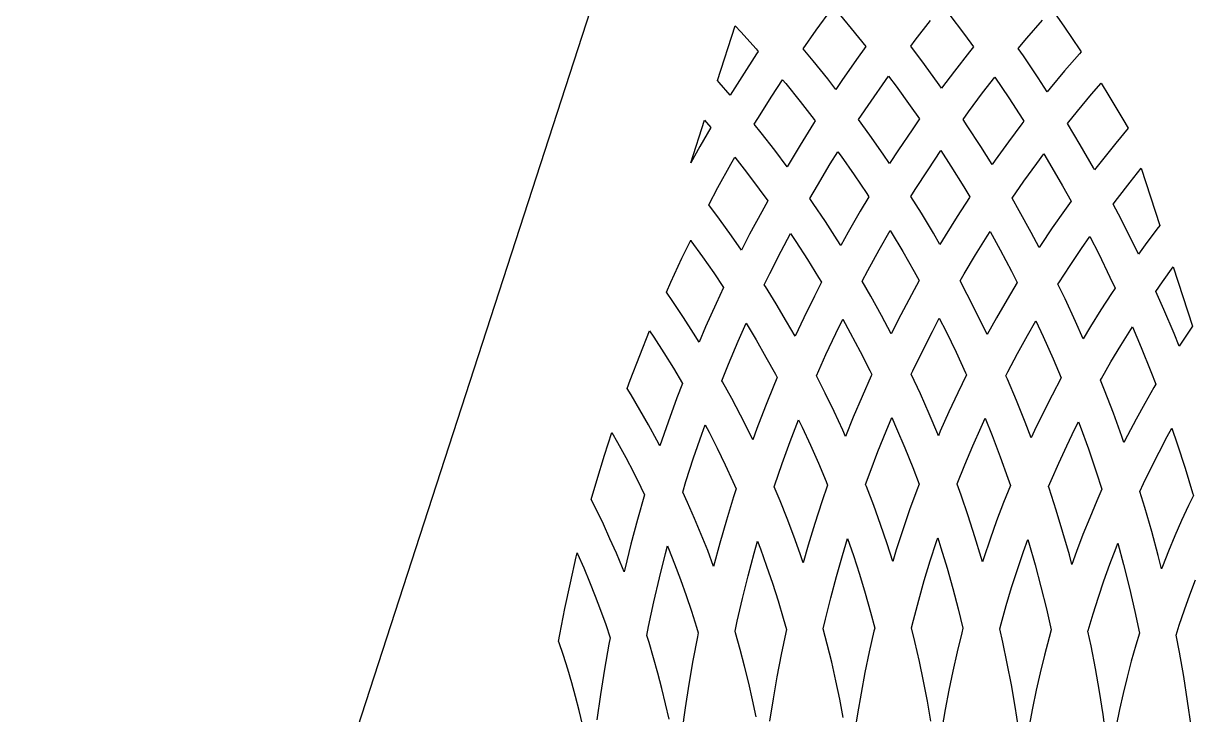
# Model space of a CAD drawing. Header units: metres. Extents: x -75 to 75, y 0 to 231.
# Drawn here: x -75 to 23.4, y 87.5 to 145.6 of the extents above; entities that cross this region are included whole.
import ezdxf

# ---------------------------------------------------------------- set-up
doc = ezdxf.new("R2010")
doc.units = ezdxf.units.M

msp = doc.modelspace()

# ---------------------------------------------------------------- linework, layer by layer
for p, q in [((0, 230.826), (-75, 0)), ((-8.32764, 145.072), (-7.01768, 146.876)), ((-6.6839, 146.772), (-5.3728, 145.206)), ((11.5067, 146.807), (12.5547, 145.311)), ((-0.00256, 144.224), (1.29175, 145.883)), ((2.8394, 146.441), (4.14261, 144.709)), ((9.40085, 144.41), (10.6977, 145.906)), ((-16.6236, 140.831), (-15.1278, 145.435)), ((-15.1278, 145.435), (-14.6535, 144.924)), ((-14.6535, 144.924), (-13.373, 143.497)), ((-9.42488, 143.504), (-8.32764, 145.072)), ((-5.3728, 145.206), (-4.14424, 143.686)), ((4.14261, 144.709), (4.89975, 143.666)), ((12.5547, 145.311), (13.836, 143.411)), ((-4.14424, 143.686), (-4.92978, 142.603)), ((-0.37537, 143.729), (-0.00256, 144.224)), ((0.78833, 142.182), (-0.37537, 143.729)), ((8.66985, 143.537), (9.40085, 144.41)), ((-13.3386, 143.075), (-14.5807, 141.163)), ((-13.373, 143.497), (-13.1936, 143.29)), ((-13.1936, 143.29), (-13.3386, 143.075)), ((-8.59019, 142.506), (-9.42488, 143.504)), ((4.55576, 143.24), (3.30708, 141.638)), ((4.89975, 143.666), (4.55576, 143.24)), ((9.11421, 142.902), (8.66985, 143.537)), ((10.3541, 141.062), (9.11421, 142.902)), ((13.8189, 143.096), (12.5706, 141.655)), ((13.9475, 143.239), (13.8189, 143.096)), ((13.836, 143.411), (13.9475, 143.239)), ((-7.35349, 140.975), (-8.59019, 142.506)), ((-4.92978, 142.603), (-6.16527, 140.837)), ((2.0173, 140.487), (0.78833, 142.182)), ((-16.4942, 140.687), (-16.6236, 140.831)), ((-14.5807, 141.163), (-15.5555, 139.602)), ((-12.0647, 139.529), (-11.1671, 140.911)), ((-11.1671, 140.911), (-10.8883, 140.578)), ((-6.66644, 140.093), (-7.35349, 140.975)), ((-6.16527, 140.837), (-6.66644, 140.093)), ((-3.70781, 139.116), (-2.50272, 140.84)), ((-2.50272, 140.84), (-2.23434, 141.21)), ((-2.23434, 141.21), (-1.60757, 140.376)), ((3.30708, 141.638), (2.22174, 140.195)), ((5.67111, 139.791), (6.70166, 141.114)), ((6.70166, 141.114), (7.86697, 139.385)), ((11.11, 139.897), (10.3541, 141.062)), ((12.5706, 141.655), (11.348, 140.192)), ((-15.5555, 139.602), (-16.4942, 140.687)), ((-10.8883, 140.578), (-9.68492, 139.087)), ((-1.60757, 140.376), (-0.40974, 138.724)), ((2.22174, 140.195), (2.0173, 140.487)), ((4.48267, 138.21), (5.67111, 139.791)), ((11.348, 140.192), (11.11, 139.897)), ((14.8348, 139.687), (15.6337, 140.609)), ((15.6337, 140.609), (16.2978, 139.547)), ((-13.2449, 137.639), (-12.0647, 139.529)), ((-9.68492, 139.087), (-8.50795, 137.575)), ((-4.75421, 137.562), (-3.70781, 139.116)), ((7.86697, 139.385), (9.04546, 137.568)), ((13.6461, 138.264), (14.8348, 139.687)), ((16.2978, 139.547), (17.4775, 137.583)), ((-0.40974, 138.724), (0.36592, 137.614)), ((4.02249, 137.574), (4.48267, 138.21)), ((12.7999, 137.215), (13.6461, 138.264)), ((-18.8712, 133.914), (-17.7053, 137.502)), ((-17.1865, 136.887), (-18.1029, 135.3)), ((-17.7053, 137.502), (-17.5517, 137.325)), ((-17.5517, 137.325), (-17.1865, 136.887)), ((-13.5299, 137.164), (-13.2449, 137.639)), ((-12.9489, 136.444), (-13.5299, 137.164)), ((-8.54227, 137.241), (-9.68304, 135.413)), ((-8.41017, 137.445), (-8.54227, 137.241)), ((-8.50795, 137.575), (-8.41017, 137.445)), ((-3.80762, 136.255), (-4.75421, 137.562)), ((0.36592, 137.614), (-0.26738, 136.707)), ((4.38501, 137.036), (4.02249, 137.574)), ((5.52304, 135.28), (4.38501, 137.036)), ((8.98076, 137.206), (7.83693, 135.682)), ((9.14218, 137.413), (8.98076, 137.206)), ((9.04546, 137.568), (9.14218, 137.413)), ((13.8774, 135.42), (12.7999, 137.215)), ((17.9155, 136.825), (16.8635, 135.564)), ((17.4775, 137.583), (17.9155, 136.825)), ((-11.8176, 134.989), (-12.9489, 136.444)), ((-2.68158, 134.642), (-3.80762, 136.255)), ((-0.26738, 136.707), (-1.40048, 135.023)), ((-18.1029, 135.3), (-18.8712, 133.914)), ((-10.773, 133.597), (-11.8176, 134.989)), ((-9.68304, 135.413), (-10.773, 133.597)), ((-7.1389, 133.823), (-6.49644, 134.853)), ((-6.49644, 134.853), (-6.23466, 134.492)), ((-1.40048, 135.023), (-2.15475, 133.859)), ((1.08662, 133.345), (2.16411, 134.948)), ((2.16411, 134.948), (3.00703, 133.647)), ((6.46393, 133.772), (5.52304, 135.28)), ((7.83693, 135.682), (6.72008, 134.139)), ((14.9852, 133.5), (13.8774, 135.42)), ((16.8635, 135.564), (15.7467, 134.178)), ((-15.5048, 133.8), (-15.1589, 134.399)), ((-15.1589, 134.399), (-14.1816, 133.142)), ((-6.23466, 134.492), (-5.13902, 132.921)), ((-2.15475, 133.859), (-2.68158, 134.642)), ((6.72008, 134.139), (6.46393, 133.772)), ((9.14713, 132.376), (10.2328, 133.877)), ((10.2328, 133.877), (10.8285, 134.67)), ((10.8285, 134.67), (11.3059, 133.875)), ((11.3059, 133.875), (12.3871, 132)), ((15.7467, 134.178), (15.0827, 133.324)), ((-16.584, 131.852), (-15.5048, 133.8)), ((-14.1816, 133.142), (-13.1079, 131.71)), ((-8.22008, 132.021), (-7.1389, 133.823)), ((-5.13902, 132.921), (-4.07117, 131.332)), ((0.01218, 131.686), (1.08662, 133.345)), ((3.00703, 133.647), (4.08594, 131.916)), ((15.0827, 133.324), (14.9852, 133.5)), ((18.0781, 132.29), (19.019, 133.459)), ((19.019, 133.459), (20.5777, 128.662)), ((-8.85864, 130.913), (-8.22008, 132.021)), ((4.08594, 131.916), (4.60463, 131.05)), ((8.14859, 130.943), (9.14713, 132.376)), ((12.3871, 132), (13.1117, 130.691)), ((17.0185, 130.926), (18.0781, 132.29)), ((-17.3632, 130.386), (-16.584, 131.852)), ((-13.1079, 131.71), (-12.4023, 130.734)), ((-8.57947, 130.512), (-8.85864, 130.913)), ((-3.89731, 131.064), (-4.61998, 129.858)), ((-4.07117, 131.332), (-3.89731, 131.064)), ((-0.35339, 131.099), (0.01218, 131.686)), ((0.52412, 129.69), (-0.35339, 131.099)), ((4.56859, 130.997), (3.53459, 129.398)), ((4.60463, 131.05), (4.56859, 130.997)), ((8.74983, 129.9), (8.14859, 130.943)), ((16.6547, 130.44), (17.0185, 130.926)), ((-16.4622, 129.182), (-17.3632, 130.386)), ((-12.4023, 130.734), (-12.9106, 129.816)), ((-7.55313, 128.984), (-8.57947, 130.512)), ((13.1117, 130.691), (12.545, 129.907)), ((17.099, 129.604), (16.6547, 130.44)), ((-15.4575, 127.791), (-16.4622, 129.182)), ((-12.9106, 129.816), (-13.9204, 127.914)), ((-6.5538, 127.438), (-7.55313, 128.984)), ((-4.61998, 129.858), (-5.63214, 128.1)), ((1.53418, 128.004), (0.52412, 129.69)), ((3.53459, 129.398), (2.52884, 127.782)), ((9.76195, 128.07), (8.74983, 129.9)), ((12.545, 129.907), (11.5284, 128.447)), ((18.1044, 127.63), (17.099, 129.604)), ((-11.2716, 126.506), (-10.4906, 127.977)), ((-10.4906, 127.977), (-10.0402, 127.306)), ((-5.63214, 128.1), (-6.25974, 126.965)), ((-3.03407, 126.6), (-2.09828, 128.226)), ((-2.09828, 128.226), (-2.02002, 128.1)), ((-2.02002, 128.1), (-1.03732, 126.458)), ((2.08664, 127.043), (1.53418, 128.004)), ((6.05061, 127.764), (6.29454, 128.142)), ((6.29454, 128.142), (7.13808, 126.616)), ((10.4322, 126.807), (9.76195, 128.07)), ((11.5284, 128.447), (10.5377, 126.971)), ((20.3281, 128.34), (19.3373, 127.016)), ((20.5777, 128.662), (20.3281, 128.34)), ((-19.6142, 125.901), (-18.8803, 127.407)), ((-18.8803, 127.407), (-18.8581, 127.377)), ((-18.8581, 127.377), (-17.8845, 126.028)), ((-14.6058, 126.567), (-15.4575, 127.791)), ((-13.9204, 127.914), (-14.6058, 126.567)), ((-10.0402, 127.306), (-9.06982, 125.804)), ((-6.25974, 126.965), (-6.5538, 127.438)), ((2.52884, 127.782), (2.08664, 127.043)), ((5.07298, 126.193), (6.05061, 127.764)), ((10.5377, 126.971), (10.4322, 126.807)), ((13.9859, 126.727), (14.6859, 127.733)), ((14.6859, 127.733), (15.4313, 126.268)), ((18.7799, 126.243), (18.1044, 127.63)), ((19.3373, 127.016), (18.7799, 126.243)), ((-17.8845, 126.028), (-16.9348, 124.662)), ((-12.2237, 124.633), (-11.2716, 126.506)), ((-3.98946, 124.871), (-3.03407, 126.6)), ((-1.03732, 126.458), (-0.08362, 124.8)), ((4.12312, 124.604), (5.07298, 126.193)), ((7.13808, 126.616), (8.09296, 124.815)), ((13.0248, 125.293), (13.9859, 126.727)), ((15.4313, 126.268), (16.3786, 124.323)), ((-20.5542, 123.884), (-19.6142, 125.901)), ((-9.06982, 125.804), (-8.12596, 124.285)), ((12.089, 123.843), (13.0248, 125.293)), ((20.797, 123.912), (21.7097, 125.178)), ((21.7097, 125.178), (23.3289, 120.195)), ((-16.9348, 124.662), (-16.1233, 123.45)), ((-12.6921, 123.671), (-12.2237, 124.633)), ((-8.12596, 124.285), (-7.89015, 123.89)), ((-4.45898, 123.985), (-3.98946, 124.871)), ((0.34264, 124.028), (-0.31605, 122.835)), ((-0.08362, 124.8), (0.34264, 124.028)), ((3.77382, 123.996), (4.12312, 124.604)), ((8.09296, 124.815), (8.575, 123.867)), ((16.3786, 124.323), (16.8098, 123.397)), ((-20.9267, 123.047), (-20.5542, 123.884)), ((-20.3753, 122.253), (-20.9267, 123.047)), ((-16.1233, 123.45), (-16.7477, 122.109)), ((-12.5922, 123.516), (-12.6921, 123.671)), ((-11.6878, 122.059), (-12.5922, 123.516)), ((-7.89015, 123.89), (-8.48149, 122.726)), ((-3.72093, 122.7), (-4.45898, 123.985)), ((4.38457, 122.844), (3.77382, 123.996)), ((8.575, 123.867), (7.72324, 122.441)), ((12.0061, 123.709), (12.089, 123.843)), ((12.6036, 122.482), (12.0061, 123.709)), ((16.8098, 123.397), (16.5067, 122.944)), ((20.2412, 123.112), (20.797, 123.912)), ((20.9106, 121.607), (20.2412, 123.112)), ((-19.4913, 120.931), (-20.3753, 122.253)), ((-16.7477, 122.109), (-17.6219, 120.142)), ((-10.809, 120.587), (-11.6878, 122.059)), ((-8.48149, 122.726), (-9.36795, 120.904)), ((-2.83258, 121.089), (-3.72093, 122.7)), ((-0.31605, 122.835), (-1.20596, 121.154)), ((5.27386, 121.092), (4.38457, 122.844)), ((7.72324, 122.441), (6.83862, 120.9)), ((13.485, 120.587), (12.6036, 122.482)), ((16.5067, 122.944), (15.6115, 121.556)), ((-2.01892, 119.551), (-2.83258, 121.089)), ((-1.20596, 121.154), (-2.01892, 119.551)), ((6.05675, 119.481), (5.27386, 121.092)), ((15.6115, 121.556), (14.7407, 120.152)), ((21.7752, 119.568), (20.9106, 121.607)), ((-18.6307, 119.595), (-19.4913, 120.931)), ((-17.6219, 120.142), (-18.1695, 118.85)), ((-14.8812, 118.922), (-14.2101, 120.433)), ((-14.2101, 120.433), (-13.3805, 119.042)), ((-10.0945, 119.341), (-10.809, 120.587)), ((-9.36795, 120.904), (-10.0945, 119.341)), ((-6.67157, 119.589), (-6.09019, 120.785)), ((-6.09019, 120.785), (-5.45644, 119.635)), ((1.44289, 119.745), (2.03008, 120.855)), ((2.03008, 120.855), (2.60085, 119.73)), ((6.83862, 120.9), (6.05675, 119.481)), ((9.43669, 119.4), (10.1502, 120.644)), ((10.1502, 120.644), (10.7661, 119.32)), ((14.1321, 119.131), (13.485, 120.587)), ((14.7407, 120.152), (14.1321, 119.131)), ((18.1275, 119.922), (18.272, 120.146)), ((18.272, 120.146), (19.0137, 118.396)), ((23.3242, 120.188), (22.4758, 118.918)), ((23.3289, 120.195), (23.3242, 120.188)), ((-23.1603, 117.74), (-22.3342, 119.786)), ((-22.3342, 119.786), (-21.9784, 119.254)), ((-21.9784, 119.254), (-21.1467, 117.961)), ((-18.1695, 118.85), (-18.6307, 119.595)), ((-7.5034, 117.798), (-6.67157, 119.589)), ((-5.45644, 119.635), (-4.62149, 118.055)), ((0.60678, 118.096), (1.44289, 119.745)), ((2.60085, 119.73), (3.43591, 118.01)), ((8.60507, 117.889), (9.43669, 119.4)), ((10.7661, 119.32), (11.5925, 117.458)), ((17.2849, 118.562), (18.1275, 119.922)), ((22.2066, 118.5), (21.7752, 119.568)), ((-15.6999, 116.989), (-14.8812, 118.922)), ((-13.3805, 119.042), (-12.5544, 117.6)), ((16.4663, 117.188), (17.2849, 118.562)), ((19.0137, 118.396), (19.8224, 116.391)), ((22.4758, 118.918), (22.2066, 118.5)), ((-23.9568, 115.663), (-23.1603, 117.74)), ((-21.1467, 117.961), (-20.3379, 116.654)), ((-12.5544, 117.6), (-11.7537, 116.144)), ((-8.29477, 116.014), (-7.5034, 117.798)), ((-4.62149, 118.055), (-3.81441, 116.461)), ((-0.20026, 116.432), (0.60678, 118.096)), ((3.43591, 118.01), (4.24069, 116.277)), ((7.80011, 116.365), (8.60507, 117.889)), ((11.5925, 117.458), (12.2746, 115.846)), ((15.6721, 115.8), (16.4663, 117.188)), ((-20.3379, 116.654), (-19.5723, 115.368)), ((-16.2554, 115.611), (-15.6999, 116.989)), ((-11.7537, 116.144), (-11.6113, 115.874)), ((-3.81441, 116.461), (-3.65048, 116.123)), ((-0.33063, 116.151), (-0.20026, 116.432)), ((0.4342, 114.502), (-0.33063, 116.151)), ((4.24069, 116.277), (4.31273, 116.114)), ((7.63098, 116.031), (7.80011, 116.365)), ((19.8224, 116.391), (20.2366, 115.311)), ((-24.2184, 114.944), (-23.9568, 115.663)), ((-19.5723, 115.368), (-20.0358, 114.158)), ((-16.1917, 115.5), (-16.2554, 115.611)), ((-15.4271, 114.108), (-16.1917, 115.5)), ((-11.8338, 115.348), (-12.5904, 113.469)), ((-11.6113, 115.874), (-11.8338, 115.348)), ((-7.55663, 114.555), (-8.29477, 116.014)), ((-3.69691, 116.023), (-4.46683, 114.285)), ((-3.65048, 116.123), (-3.69691, 116.023)), ((4.31273, 116.114), (3.57468, 114.591)), ((7.75558, 115.75), (7.63098, 116.031)), ((8.51997, 113.942), (7.75558, 115.75)), ((12.2746, 115.846), (11.5085, 114.393)), ((15.5915, 115.653), (15.6721, 115.8)), ((15.9283, 114.818), (15.5915, 115.653)), ((20.2366, 115.311), (20.0664, 115.025)), ((-23.8997, 114.428), (-24.2184, 114.944)), ((-23.1522, 113.17), (-23.8997, 114.428)), ((-6.81033, 113.013), (-7.55663, 114.555)), ((-4.46683, 114.285), (-5.20615, 112.535)), ((1.17805, 112.821), (0.4342, 114.502)), ((3.57468, 114.591), (2.82851, 112.98)), ((11.5085, 114.393), (10.7643, 112.92)), ((16.6749, 112.868), (15.9283, 114.818)), ((20.0664, 115.025), (19.3094, 113.7)), ((-20.0358, 114.158), (-20.7701, 112.137)), ((-14.6871, 112.703), (-15.4271, 114.108)), ((-12.5904, 113.469), (-13.314, 111.578)), ((9.25255, 112.121), (8.51997, 113.942)), ((19.3094, 113.7), (18.5757, 112.363)), ((-22.4271, 111.9), (-23.1522, 113.17)), ((-13.9719, 111.286), (-14.6871, 112.703)), ((-10.5132, 110.503), (-9.81375, 112.333)), ((-9.81375, 112.333), (-9.50671, 111.698)), ((-6.09122, 111.459), (-6.81033, 113.013)), ((-5.20615, 112.535), (-5.85429, 110.922)), ((-2.44464, 111.363), (-1.96249, 112.505)), ((-1.96249, 112.505), (-1.56258, 111.601)), ((1.89233, 111.128), (1.17805, 112.821)), ((2.82851, 112.98), (2.1107, 111.357)), ((5.54742, 111.712), (5.88776, 112.448)), ((5.88776, 112.448), (6.47099, 110.997)), ((10.7643, 112.92), (10.046, 111.435)), ((17.3872, 110.906), (16.6749, 112.868)), ((18.5757, 112.363), (17.8657, 111.013)), ((-26.1266, 109.356), (-25.5111, 111.252)), ((-25.5111, 111.252), (-25.0252, 110.4)), ((-21.7244, 110.617), (-22.4271, 111.9)), ((-20.7701, 112.137), (-21.4632, 110.12)), ((-17.951, 111.111), (-17.6604, 111.911)), ((-17.6604, 111.911), (-17.3359, 111.295)), ((-17.3359, 111.295), (-16.6449, 109.924)), ((-13.6566, 110.633), (-13.9719, 111.286)), ((-13.314, 111.578), (-13.6566, 110.633)), ((-9.50671, 111.698), (-8.81013, 110.191)), ((-5.85429, 110.922), (-6.09122, 111.459)), ((-3.13313, 109.648), (-2.44464, 111.363)), ((-1.56258, 111.601), (-0.86919, 109.956)), ((2.1107, 111.357), (1.95186, 110.98)), ((4.85135, 110.137), (5.54742, 111.712)), ((9.75517, 110.806), (9.25255, 112.121)), ((10.046, 111.435), (9.75517, 110.806)), ((12.7424, 110.12), (13.4373, 111.558)), ((13.4373, 111.558), (13.7368, 112.152)), ((13.7368, 112.152), (13.8741, 111.793)), ((13.8741, 111.793), (14.5681, 109.88)), ((21.1996, 110.908), (21.585, 111.612)), ((21.585, 111.612), (22.0363, 110.299)), ((-25.0252, 110.4), (-24.3482, 109.163)), ((-21.4632, 110.12), (-21.7244, 110.617)), ((-18.6324, 109.127), (-17.951, 111.111)), ((-11.1853, 108.648), (-10.5132, 110.503)), ((1.95186, 110.98), (1.89233, 111.128)), ((6.47099, 110.997), (7.15236, 109.213)), ((17.5592, 110.405), (17.3872, 110.906)), ((17.8657, 111.013), (17.5592, 110.405)), ((20.5145, 109.605), (21.1996, 110.908)), ((22.0363, 110.299), (22.7027, 108.244)), ((-26.7758, 107.231), (-26.1266, 109.356)), ((-16.6449, 109.924), (-15.978, 108.542)), ((-8.81013, 110.191), (-8.14011, 108.673)), ((-3.79147, 107.922), (-3.13313, 109.648)), ((-0.86919, 109.956), (-0.20473, 108.3)), ((4.183, 108.55), (4.85135, 110.137)), ((12.0728, 108.67), (12.7424, 110.12)), ((14.5681, 109.88), (15.2285, 107.955)), ((19.8525, 108.29), (20.5145, 109.605)), ((-24.3482, 109.163), (-23.6932, 107.915)), ((-19.2789, 107.131), (-18.6324, 109.127)), ((-15.978, 108.542), (-15.3356, 107.148)), ((-11.8247, 106.783), (-11.1853, 108.648)), ((-8.14011, 108.673), (-7.49681, 107.143)), ((-0.20473, 108.3), (0.32101, 106.92)), ((3.54259, 106.951), (4.183, 108.55)), ((7.15236, 109.213), (7.80237, 107.417)), ((11.4289, 107.208), (12.0728, 108.67)), ((19.2137, 106.963), (19.8525, 108.29)), ((-23.6932, 107.915), (-23.0601, 106.655)), ((-4.16463, 106.89), (-3.79147, 107.922)), ((7.80237, 107.417), (8.00998, 106.811)), ((15.2285, 107.955), (15.7021, 106.492)), ((22.7027, 108.244), (23.3331, 106.178)), ((-27.2381, 105.617), (-26.7758, 107.231)), ((-23.0601, 106.655), (-22.7543, 106.019)), ((-19.5469, 106.253), (-19.2789, 107.131)), ((-15.3356, 107.148), (-15.061, 106.524)), ((-15.061, 106.524), (-15.2845, 105.834)), ((-11.8578, 106.68), (-11.8247, 106.783)), ((-11.3629, 105.502), (-11.8578, 106.68)), ((-7.37033, 106.827), (-7.8535, 105.415)), ((-7.49681, 107.143), (-7.37033, 106.827)), ((-4.09891, 106.726), (-4.16463, 106.89)), ((-3.49045, 105.127), (-4.09891, 106.726)), ((0.12956, 106.417), (-0.47276, 104.749)), ((0.32101, 106.92), (0.12956, 106.417)), ((3.52318, 106.9), (3.54259, 106.951)), ((3.85565, 105.981), (3.52318, 106.9)), ((8.00998, 106.811), (7.43677, 105.378)), ((11.2173, 106.704), (11.4289, 107.208)), ((11.2574, 106.587), (11.2173, 106.704)), ((11.8607, 104.721), (11.2574, 106.587)), ((15.7021, 106.492), (15.2658, 105.5)), ((18.9064, 106.296), (19.2137, 106.963)), ((19.3167, 104.95), (18.9064, 106.296)), ((-26.8024, 104.748), (-27.2381, 105.617)), ((-22.7594, 106.003), (-23.3505, 103.936)), ((-22.7543, 106.019), (-22.7594, 106.003)), ((-19.142, 105.373), (-19.5469, 106.253)), ((-18.5545, 104.036), (-19.142, 105.373)), ((-15.2845, 105.834), (-15.874, 103.898)), ((-10.7746, 104.029), (-11.3629, 105.502)), ((-7.8535, 105.415), (-8.4369, 103.609)), ((4.44963, 104.243), (3.85565, 105.981)), ((7.43677, 105.378), (6.85135, 103.837)), ((15.2658, 105.5), (14.6768, 104.095)), ((23.394, 105.965), (22.9886, 105.122)), ((23.3331, 106.178), (23.394, 105.965)), ((-26.2243, 103.544), (-26.8024, 104.748)), ((-2.91013, 103.518), (-3.49045, 105.127)), ((-0.47276, 104.749), (-1.04578, 103.071)), ((12.4313, 102.845), (11.8607, 104.721)), ((19.89, 102.944), (19.3167, 104.95)), ((22.9886, 105.122), (22.4048, 103.852)), ((-25.6675, 102.33), (-26.2243, 103.544)), ((-23.3505, 103.936), (-23.9055, 101.861)), ((-17.9906, 102.689), (-18.5545, 104.036)), ((-15.874, 103.898), (-16.4294, 101.952)), ((-10.2122, 102.547), (-10.7746, 104.029)), ((-8.4369, 103.609), (-8.98857, 101.792)), ((-2.35809, 101.899), (-2.91013, 103.518)), ((5.01309, 102.496), (4.44963, 104.243)), ((6.85135, 103.837), (6.29303, 102.287)), ((14.6768, 104.095), (14.1125, 102.681)), ((22.4048, 103.852), (21.8433, 102.571)), ((-17.4503, 101.332), (-17.9906, 102.689)), ((-9.67592, 101.055), (-10.2122, 102.547)), ((-6.11966, 100.915), (-5.68271, 102.355)), ((-5.68271, 102.355), (-5.19466, 100.922)), ((-1.04578, 103.071), (-1.58929, 101.384)), ((1.79079, 102.094), (1.89359, 102.396)), ((1.89359, 102.396), (2.15993, 101.569)), ((5.54587, 100.74), (5.01309, 102.496)), ((12.9689, 100.96), (12.4313, 102.845)), ((14.1125, 102.681), (13.5731, 101.257)), ((20.4281, 100.929), (19.89, 102.944)), ((21.8433, 102.571), (21.3044, 101.282)), ((-25.132, 101.107), (-25.6675, 102.33)), ((-23.9055, 101.861), (-24.424, 99.7757)), ((-21.0077, 101.084), (-20.8376, 101.721)), ((-20.8376, 101.721), (-20.7521, 101.516)), ((-20.7521, 101.516), (-20.2319, 100.208)), ((-16.4294, 101.952), (-16.9486, 100.005)), ((-13.5457, 101.125), (-13.2605, 102.125)), ((-13.2605, 102.125), (-13.013, 101.472)), ((-13.013, 101.472), (-12.495, 100.029)), ((-8.98857, 101.792), (-9.41611, 100.291)), ((-1.88177, 100.418), (-2.35809, 101.899)), ((-1.58929, 101.384), (-1.88177, 100.418)), ((1.26387, 100.457), (1.79079, 102.094)), ((2.15993, 101.569), (2.67696, 99.8628)), ((6.29303, 102.287), (5.76196, 100.727)), ((9.11211, 101.261), (9.47266, 102.263)), ((9.47266, 102.263), (9.56235, 101.968)), ((9.56235, 101.968), (10.0851, 100.133)), ((16.3739, 100.182), (16.894, 101.557)), ((16.894, 101.557), (17.0508, 101.95)), ((17.0508, 101.95), (17.5303, 100.152)), ((-28.9983, 98.6273), (-28.4992, 100.792)), ((-28.4992, 100.792), (-28.4158, 101.127)), ((-28.4158, 101.127), (-28.3864, 101.062)), ((-28.3864, 101.062), (-27.8727, 99.887)), ((-24.6182, 99.8753), (-25.132, 101.107)), ((-21.5131, 99.05), (-21.0077, 101.084)), ((-16.9486, 100.005), (-17.4503, 101.332)), ((-14.053, 99.2207), (-13.5457, 101.125)), ((-9.41611, 100.291), (-9.67592, 101.055)), ((-6.62457, 99.1404), (-6.11966, 100.915)), ((-5.19466, 100.922), (-4.68768, 99.3443)), ((0.76573, 98.8103), (1.26387, 100.457)), ((5.64929, 100.376), (5.54587, 100.74)), ((5.76196, 100.727), (5.64929, 100.376)), ((8.59853, 99.7504), (9.11211, 101.261)), ((13.1808, 100.164), (12.9689, 100.96)), ((13.5731, 101.257), (13.1808, 100.164)), ((20.7127, 99.7834), (20.4281, 100.929)), ((21.3044, 101.282), (20.7882, 99.9835)), ((-27.8727, 99.887), (-27.3797, 98.7031)), ((-24.4808, 99.529), (-24.6182, 99.8753)), ((-24.424, 99.7757), (-24.4808, 99.529)), ((-20.2319, 100.208), (-19.7348, 98.8916)), ((-12.495, 100.029), (-12.0024, 98.5784)), ((2.67696, 99.8628), (3.16403, 98.1481)), ((8.11148, 98.2318), (8.59853, 99.7504)), ((10.0851, 100.133), (10.5757, 98.2889)), ((15.8779, 98.7981), (16.3739, 100.182)), ((17.5303, 100.152), (18.02, 98.1791)), ((20.7882, 99.9835), (20.7127, 99.7834)), ((-29.4595, 96.4547), (-28.9983, 98.6273)), ((-27.3797, 98.7031), (-26.9076, 97.5111)), ((-21.9829, 97.0076), (-21.5131, 99.05)), ((-19.7348, 98.8916), (-19.2608, 97.5668)), ((-14.527, 97.3081), (-14.053, 99.2207)), ((-12.0024, 98.5784), (-11.5353, 97.1193)), ((-7.09836, 97.3572), (-6.62457, 99.1404)), ((-4.68768, 99.3443), (-4.20844, 97.7578)), ((0.29651, 97.1558), (0.76573, 98.8103)), ((15.4062, 97.4063), (15.8779, 98.7981)), ((23.0956, 97.6015), (23.5698, 98.8597)), ((-26.9076, 97.5111), (-26.4565, 96.3114)), ((-19.2608, 97.5668), (-18.8101, 96.2343)), ((-4.20844, 97.7578), (-3.75705, 96.1635)), ((3.16403, 98.1481), (3.62102, 96.4254)), ((7.65114, 96.7052), (8.11148, 98.2318)), ((10.5757, 98.2889), (11.0339, 96.4372)), ((18.02, 98.1791), (18.4751, 96.1978)), ((22.6437, 96.3355), (23.0956, 97.6015)), ((-29.8826, 94.2747), (-29.4595, 96.4547)), ((-22.4168, 94.9577), (-21.9829, 97.0076)), ((-14.9674, 95.388), (-14.527, 97.3081)), ((-11.5353, 97.1193), (-11.0938, 95.6527)), ((-7.54085, 95.5663), (-7.09836, 97.3572)), ((-0.14369, 95.4937), (0.29651, 97.1558)), ((7.21759, 95.1712), (7.65114, 96.7052)), ((14.9591, 96.0069), (15.4062, 97.4063)), ((-26.4565, 96.3114), (-26.0266, 95.1043)), ((-18.8101, 96.2343), (-18.3829, 94.8944)), ((-11.0938, 95.6527), (-10.8202, 94.6826)), ((-7.7272, 94.7513), (-7.54085, 95.5663)), ((-3.75705, 96.1635), (-3.40044, 94.8145)), ((-0.30891, 94.8227), (-0.14369, 95.4937)), ((3.62102, 96.4254), (4.01965, 94.8094)), ((11.0339, 96.4372), (11.4392, 94.6673)), ((14.5365, 94.6001), (14.9591, 96.0069)), ((18.4751, 96.1978), (18.8576, 94.3887)), ((22.214, 95.0622), (22.6437, 96.3355)), ((-26.0266, 95.1043), (-25.6567, 94.0054)), ((-22.5656, 94.1887), (-22.4168, 94.9577)), ((-18.3829, 94.8944), (-18.2389, 94.4141)), ((-15.1458, 94.5428), (-14.9674, 95.388)), ((-15.1103, 94.4247), (-15.1458, 94.5428)), ((-10.8202, 94.6826), (-10.875, 94.4432)), ((-7.39053, 93.4749), (-7.7272, 94.7513)), ((-3.46561, 94.5502), (-3.85957, 92.8235)), ((-3.40044, 94.8145), (-3.46561, 94.5502)), ((-0.02747, 93.6793), (-0.30891, 94.8227)), ((4.01965, 94.8094), (3.91321, 94.4066)), ((7.10947, 94.7614), (7.21759, 95.1712)), ((7.36731, 93.6333), (7.10947, 94.7614)), ((11.4392, 94.6673), (11.2549, 94.0135)), ((14.5274, 94.5677), (14.5365, 94.6001)), ((14.7873, 93.336), (14.5274, 94.5677)), ((21.9476, 94.2248), (22.214, 95.0622)), ((-29.9841, 93.6982), (-29.8826, 94.2747)), ((-29.9733, 93.6678), (-29.9841, 93.6982)), ((-29.589, 92.5228), (-29.9733, 93.6678)), ((-25.6567, 94.0054), (-25.7598, 93.4733)), ((-22.3773, 93.5965), (-22.5656, 94.1887)), ((-21.9957, 92.3196), (-22.3773, 93.5965)), ((-18.3086, 94.0845), (-18.692, 92.0995)), ((-18.2389, 94.4141), (-18.3086, 94.0845)), ((-14.7154, 93.0212), (-15.1103, 94.4247)), ((-10.875, 94.4432), (-11.2659, 92.5875)), ((0.35185, 92.0137), (-0.02747, 93.6793)), ((3.91321, 94.4066), (3.52052, 92.8084)), ((7.74461, 91.839), (7.36731, 93.6333)), ((11.2549, 94.0135), (10.8679, 92.5431)), ((18.8576, 94.3887), (18.553, 93.3722)), ((22.2259, 92.7864), (21.9476, 94.2248)), ((-29.2249, 91.3716), (-29.589, 92.5228)), ((-25.7598, 93.4733), (-26.1313, 91.3587)), ((-14.3452, 91.6114), (-14.7154, 93.0212)), ((-11.2659, 92.5875), (-11.6243, 90.7257)), ((-7.0136, 91.9375), (-7.39053, 93.4749)), ((-3.85957, 92.8235), (-4.22328, 91.0906)), ((3.52052, 92.8084), (3.15588, 91.2039)), ((10.8679, 92.5431), (10.5067, 91.0665)), ((15.1582, 91.4126), (14.7873, 93.336)), ((18.553, 93.3722), (18.176, 92.0289)), ((22.586, 90.7336), (22.2259, 92.7864)), ((-21.6365, 91.0366), (-21.9957, 92.3196)), ((-18.692, 92.0995), (-19.0407, 90.1084)), ((-13.9997, 90.1956), (-14.3452, 91.6114)), ((-6.66362, 90.3941), (-7.0136, 91.9375)), ((0.70195, 90.3421), (0.35185, 92.0137)), ((8.09048, 90.0388), (7.74461, 91.839)), ((18.176, 92.0289), (17.8225, 90.6796)), ((-28.8811, 90.2146), (-29.2249, 91.3716)), ((-26.1313, 91.3587), (-26.4659, 89.2383)), ((-21.2999, 89.7479), (-21.6365, 91.0366)), ((-11.6243, 90.7257), (-11.9501, 88.8582)), ((-4.22328, 91.0906), (-4.55663, 89.3518)), ((3.15588, 91.2039), (2.81938, 89.5936)), ((10.5067, 91.0665), (10.1714, 89.5842)), ((15.4954, 89.4833), (15.1582, 91.4126)), ((17.8225, 90.6796), (17.4928, 89.3247)), ((22.9102, 88.6751), (22.586, 90.7336)), ((-28.5576, 89.052), (-28.8811, 90.2146)), ((-20.9859, 88.4538), (-21.2999, 89.7479)), ((-19.0407, 90.1084), (-19.3546, 88.112)), ((-13.6791, 88.7744), (-13.9997, 90.1956)), ((-6.34071, 88.8451), (-6.66362, 90.3941)), ((1.02277, 88.6649), (0.70195, 90.3421)), ((2.81938, 89.5936), (2.51109, 87.978)), ((8.4048, 88.233), (8.09048, 90.0388)), ((10.1714, 89.5842), (9.86205, 88.0966)), ((-28.2545, 87.8844), (-28.5576, 89.052)), ((-26.4659, 89.2383), (-26.7634, 87.1127)), ((-13.3834, 87.3481), (-13.6791, 88.7744)), ((-11.9501, 88.8582), (-12.2432, 86.9856)), ((-6.04495, 87.2911), (-6.34071, 88.8451)), ((-4.55663, 89.3518), (-4.8595, 87.6079)), ((1.31419, 86.9828), (1.02277, 88.6649)), ((15.7989, 87.5488), (15.4954, 89.4833)), ((17.4928, 89.3247), (17.1868, 87.9646)), ((23.1984, 86.6117), (22.9102, 88.6751)), ((-27.972, 86.712), (-28.2545, 87.8844)), ((-20.6945, 87.1548), (-20.9859, 88.4538)), ((-19.3546, 88.112), (-19.6334, 86.1107)), ((-4.8595, 87.6079), (-5.13184, 85.8593)), ((2.51109, 87.978), (2.23112, 86.3577)), ((8.68752, 86.4225), (8.4048, 88.233)), ((9.86205, 88.0966), (9.57881, 86.6042)), ((17.1868, 87.9646), (16.9047, 86.5997)), ((16.0685, 85.6096), (15.7989, 87.5488))]:
    msp.add_line(p, q)

doc.saveas('drawing.dxf')
